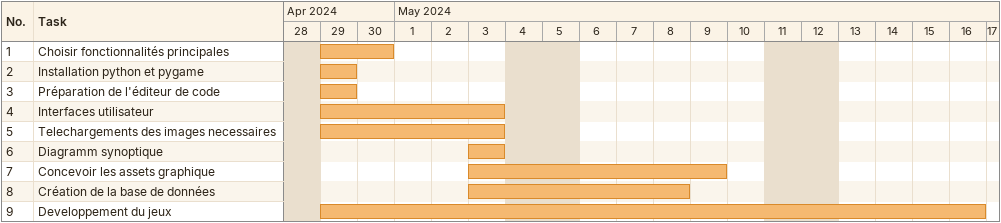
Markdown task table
| ID | Task | Start | Finish |
|---|---|---|---|
| 1 | Choisir fonctionnalités principales | 2024-04-29 | 2024-04-30 |
| 2 | Installation python et pygame | 2024-04-29 | 2024-04-29 |
| 3 | Préparation de l'éditeur de code | 2024-04-29 | 2024-04-29 |
| 4 | Interfaces utilisateur | 2024-04-29 | 2024-05-03 |
| 5 | Telechargements des images necessaires | 2024-04-29 | 2024-05-03 |
| 6 | Diagramm synoptique | 2024-05-03 | 2024-05-03 |
| 7 | Concevoir les assets graphique | 2024-05-03 | 2024-05-09 |
| 8 | Création de la base de données | 2024-05-03 | 2024-05-08 |
| 9 | Developpement du jeux | 2024-04-29 | 2024-05-16 |
